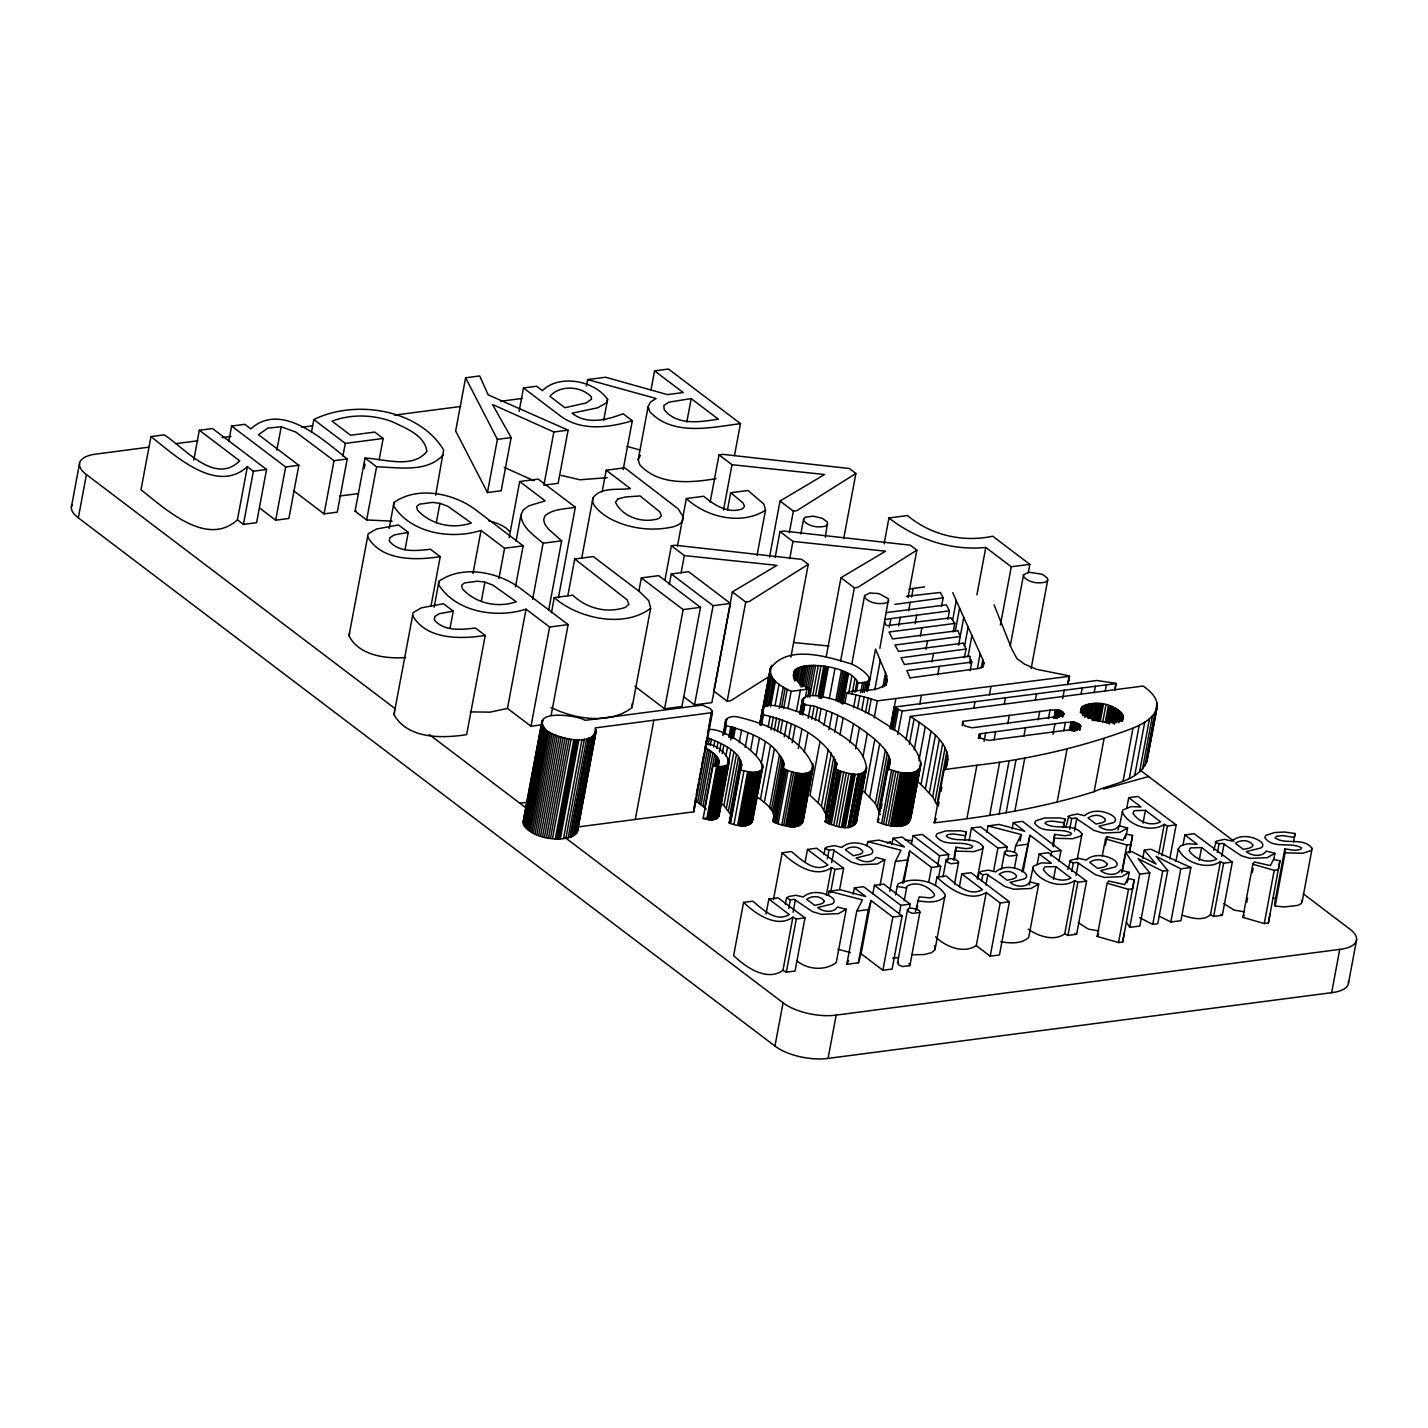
<?xml version="1.0" encoding="UTF-8"?>
<svg xmlns="http://www.w3.org/2000/svg" width="1428" height="1428" viewBox="0 0 1428 1428"><rect width="100%" height="100%" fill="white"/><g stroke="black" fill="none" stroke-linecap="round" stroke-linejoin="round"><path stroke-width="1.5" d="M551.012 707.413C574.859 719.48 610.238 724.728 632.068 707.503L632.086 703.915M632.068 707.503L650.632 608.31L648.794 600.724L639.494 591.62L593.28 556.563L574.716 558.991L567.862 595.654M836.737 764.266C825.206 736.134 791.897 721.426 763.462 714.75C759.16 708.627 766.729 703.897 772.28 705.396C788.542 707.217 803.982 713.643 818.512 720.854C835.915 732.903 864.708 744.452 866.439 768.55L856.479 821.743C850.088 832.881 833.952 825.616 825.402 822.064L834.969 768.121L836.737 764.266L835.541 770.656M739.222 769.799C796.967 784.133 732.35 727.28 709.073 729.476M886.377 684.655L886.645 675.712L875.542 649.133L867.974 689.563M910.885 817.637L920.846 764.444C917.258 740.454 891.072 727.941 872.776 715.696C855.675 706.557 837.343 699.292 818.173 695.971C812.978 695.418 805.446 694.508 802.34 699.809C800.733 707.235 813.996 704.343 817.673 707.467C840.824 714.589 862.048 727.263 879.684 743.792C885.538 749.736 894.499 760.214 887.448 768.55L877.488 821.743C887.502 826.973 913.509 831.667 910.493 812.728M724.746 734.224L726.334 725.71C722.068 717.873 732.1 715.446 737.669 716.963C766.354 723.621 802.839 737.776 813.246 767.122L803.107 821.386C798.038 830.846 784.275 825.652 776.529 823.296C775.475 822.564 773.316 822.51 772.976 820.993C777.314 809.515 762.57 801.465 755.269 795.378M759.874 723.8L770.245 668.839C786.739 644.724 824.902 655.916 848.446 663.11C857.96 664.805 884.093 684.619 857.978 682.852C849.035 659.308 757.786 658.451 809.64 688.921L808.462 695.311M757.036 555.474L765.497 510.189L763.962 504.191L748.022 490.482L730.672 492.749L727.441 510.01M760.16 723.871L760.303 722.015M770.245 668.839C769.567 680.585 782.116 686.832 791.13 691.348L809.64 688.921M577.662 830.346C571.593 847.179 516.99 837.576 524.986 818.065M712.394 712.608L595.315 727.887C596.547 748.683 556.242 738.044 546.371 730.44C527.86 708.984 577.108 714.803 585.123 720.355L702.362 705.057L710.591 708.663L712.394 712.608L693.829 811.818L576.751 827.098M910.35 716.41C926.808 727.512 957.742 746.023 944.14 769.621L934.18 822.796C988.23 816.727 1042.119 808.034 1094.134 791.683C1111.43 783.436 1137.973 781.812 1146.827 761.659L1157.18 706.949C1157.947 697.703 1149.933 690.902 1143.132 686.029L910.35 716.41L905.977 739.811M707.235 737.705C718.909 742.114 748.486 754.163 739.008 769.531M435.647 495.23L443.644 449.981C419.118 409.086 355.054 399.162 313.839 419.564L311.465 432.345M912.064 954.743L924.13 954.564L931.716 952.654L935.019 949.656L934.412 945.854M935.019 949.656L945.14 894.66C936 880.059 912.653 876.435 897.891 884.021L895.41 894.892M1123.068 717.07C1117.856 703.361 1090.849 698.221 1081.067 709.02C1083.245 717.749 1094.437 719.766 1102.023 721.586C1107.2 722.389 1112.608 722.8 1117.713 721.426C1121.533 721.301 1124.871 713.232 1122.265 721.336M707.556 743.792C726.906 747.433 740.222 772.477 713.072 765.337L703.111 818.512C708.092 820.047 720.015 821.635 718.927 813.282M726.334 725.71C748.218 731.297 782.99 743.613 783.615 768.782C791.719 772.066 808.801 778.795 813.246 767.122M523.148 545.835L475.149 509.439C453.051 493.035 417.244 485.859 394.003 502.513L393.521 505.69C410.889 533.501 451.337 539.855 481.058 530.413L504.584 548.263L523.148 545.835L515.472 586.819M568.13 624.607L520.131 588.229C498.051 571.807 462.226 564.649 438.985 581.285L438.503 584.48C455.871 612.273 496.337 618.645 526.039 609.185L549.584 627.035L568.13 624.607L551.172 715.196M606.168 470.24L630.301 488.537C618.324 490.482 601.456 486.484 593.013 497.783L592.477 501.192L594.066 505.101A68.312 27.578 10.6 0 0 609.185 518.203C628.249 528.521 651.079 531.537 672.249 527.039A37.539 15.155 10.6 0 0 682.834 520.113L683.191 516.775L678.121 508.814L624.714 467.813L606.168 470.24L602.134 491.803M856.479 821.743L856.675 818.155M803.107 821.386L803.268 818.53M1129.405 852.98L1132.565 835.434L1126.139 834.13L1122.997 840.253L1106.968 836.647L1105.504 838.879L1102.309 855.89M1107.128 883.236L1128.495 889.376L1132.618 888.841L1134.189 879.791L1127.781 878.506L1124.639 884.61L1108.592 881.005L1107.128 883.236L1097.168 936.429L1118.552 942.551L1122.676 942.016L1124.229 932.984M1252.856 864.226L1274.222 870.348L1278.346 869.813L1279.916 860.781L1273.508 859.477L1270.367 865.6L1254.32 861.976L1252.856 864.226L1242.895 917.401L1264.28 923.541L1268.403 923.006L1269.974 913.956M739.168 769.264L729.119 822.867C735.634 825.884 753.324 829.614 752.681 817.584M904.192 900.8L906.887 886.377C915.419 880.398 929.842 886.252 934.572 894.785L933.591 896.73L929.985 897.891L919.132 896.891L915.473 911.385M71.4 506.958L79.504 463.689M1348.389 980.947A37.806 15.262 10.6 0 1 1331.664 992.674L828.061 1058.398A38.056 15.351 10.6 0 1 774.958 1046.064L78.326 517.864L86.43 474.578A38.163 15.405 10.6 0 1 96.194 454.05L149.208 447.125M193.78 460.048L199.349 430.256L239.69 460.833C214.664 485.841 183.462 446.714 164.149 434.862L150.957 436.575L140.997 489.768C164.042 507.708 206.382 548.12 237.423 519.846L247.365 466.67L253.363 471.222L266.554 469.491L256.594 522.684L243.42 524.397L237.423 519.846M228.837 440.949L231.622 426.044L244.813 424.33L250.81 428.882C281.727 400.75 324.317 440.699 347.218 458.959L337.258 512.152L324.085 513.866L293.329 490.554M243.42 524.397L253.363 471.222M276.853 450.195L281.227 426.793L295.685 432.024L334.027 460.691L347.218 458.959M281.227 426.793L267.786 428.114L258.486 434.701L298.827 465.278L288.867 518.471L275.675 520.185L285.636 467.01L231.622 426.044M324.085 513.866L334.027 460.691M342.881 456.175L345.273 443.412L313.839 419.564M392.075 521.149L366.639 519.953L355.09 511.206L365.032 458.013C384.346 459.048 413.049 469.027 426.901 451.409C424.741 435.094 405.302 428.043 392.218 421.706C373.011 414.495 351.306 413.959 331.992 421.117L350.61 435.237L374.743 432.077L383.15 438.467L379.17 459.727M364.247 468.491L365.032 464.243M366.639 519.953L376.599 466.777L365.032 458.013M405.731 657.63C385.756 658.897 358.946 655.541 348.985 635.799L368.174 533.804L376.349 529.056L398.483 524.951L408.265 532.358L405.034 549.601M389.166 528.396L394.003 502.513M453.247 611.13L439.306 613.683L434.772 616.521L434.344 619.895C444.09 631.747 461.815 629.569 475.453 628.034L485.217 635.442L466.653 734.635C442.252 738.454 407.623 739.168 393.967 714.589L413.174 612.576L421.331 607.846L443.483 603.723L453.247 611.13L450.016 628.374M436.308 522.755L439.931 503.334L432.523 502.406L419.404 504.173L416.637 506.565L417.476 510.082C430.899 524.826 452.605 529.342 471.294 523.005L447.946 506.333L439.931 503.334M568.094 430.131L488.215 394.878L479.719 375.957L465.617 377.795L455.657 430.988L487.448 492.553L501.192 490.75L511.135 437.575L492.481 404.463L553.868 431.988L568.094 430.131L558.152 483.324L543.907 485.181L553.868 431.988M430.953 606.257L440.235 556.652L430.471 549.244C416.833 550.797 399.108 552.975 389.344 541.123L389.79 537.749L394.324 534.911L408.265 532.358M434.148 607.168L438.985 581.285M487.448 492.553L497.39 439.36L465.617 377.795M472.989 573.538L481.058 530.413M481.29 601.527L484.913 582.106L477.505 581.196L464.386 582.945L461.619 585.337L462.458 588.854C475.899 603.598 497.587 608.114 516.276 601.777L492.946 585.123L484.913 582.106M519.114 411.353L523.487 387.952L536.607 386.238L542.354 390.612C559.455 373.85 594.726 380.58 607.614 399.394L603.633 420.653M498.943 578.447L504.584 548.263M509.189 537.588L519.685 481.522L538.231 479.094L575.341 507.243L558.402 597.814M516.043 541.141L520.881 515.258L523.041 510.26L528.378 506.012L545.175 500.835L519.685 481.522M541.319 724.889L531.002 726.227L507.476 708.395L526.039 609.185M532.626 599.296L543.104 543.229C534.375 535.5 522.023 528.003 520.881 515.258M586.408 385.971L587.604 379.58L605.615 377.242L667.358 394.61L683.209 392.557L654.577 370.852L651.007 389.987M548.745 609.827L561.668 540.801L548.388 529.074L544.818 524.058L543.657 519.596L544.996 515.794C553.261 508.654 565.113 509.153 575.341 507.243M551.44 612.701L554.26 597.618L572.824 595.19C586.765 608.542 607.043 613.612 625.428 607.364L628.873 604.312L627.017 599.706L574.716 558.991M531.002 726.227L549.584 627.035M523.023 822.028L541.98 720.926M523.094 823.188L542.372 720.212M525.54 812.246L526.343 807.945M528.36 797.163L530.377 786.382M531.198 782.062L533.215 771.281M534.018 766.961L534.822 762.659M536.839 751.86L540.48 732.457M541.283 728.137L542.89 719.516M523.38 824.384L541.944 725.192M523.665 825.116L542.229 725.906M524.058 825.83L542.622 726.638M524.576 826.562L543.14 727.37M525.165 827.294L543.747 728.101M525.879 828.026L544.443 728.833M526.682 828.758L545.246 729.547M527.807 829.65L546.371 730.44M529.056 830.507L547.62 731.314M530.413 831.364L548.977 732.171M581.714 558.169L593.013 497.783M531.894 832.203L550.458 732.992M533.447 832.988L552.029 733.796M535.125 833.756L553.689 734.563M536.874 834.487L555.438 735.295M538.713 835.184L557.277 735.973M540.605 835.826L559.169 736.634M542.551 836.433L561.115 737.223M544.496 836.951L563.06 737.758M546.46 837.433L565.042 738.222M548.477 837.843L567.041 738.633M550.476 838.182L569.058 738.99M552.493 838.468L571.057 739.276M623.161 469.651L632.318 420.724L623.072 413.727C607.275 419.957 586.712 425.044 572.146 413.192L597.582 407.819L606.721 402.642L607.614 399.394M555.296 838.754L573.86 739.543M556.545 838.825L575.109 739.615M557.759 838.843L576.323 739.65M559.08 838.825L577.644 739.633M560.347 838.771L578.911 739.561M563.507 838.486L582.071 739.293M565.881 838.218L584.463 739.008M716.017 478.701C690.706 482.789 658.897 485.806 639.78 464.814L638.191 459.727L648.134 406.534L650.383 402.125L656.112 398.501L587.604 379.58M568.148 837.879L586.712 738.687M570.022 837.54L588.586 738.347M570.361 837.468L588.925 738.258M570.682 837.379L589.246 738.169M570.986 837.272L589.55 738.062M572.789 836.469L591.353 737.259M574.342 835.558L592.906 736.348M575.609 834.559L594.173 735.349M576.591 833.47L595.904 729.494M577.055 832.738L596.136 730.333M577.394 831.953L596.226 731.154M638.923 590.835L641.333 577.894L658.683 575.645L700.488 607.328L681.924 706.539L664.591 708.806L634.96 686.35M686.814 421.992L691.188 398.591L668.982 402.143L663.841 405.481L664.216 409.729C677.336 426.044 700.363 421.867 718.355 419.207L691.188 398.591M664.913 580.25L671.374 545.746L675.283 545.246L801.697 559.365L808.248 564.346L790.898 657.076M669.268 584.766L671.285 573.985L688.635 571.718L730.44 603.419L711.876 702.63L694.543 704.896L684.083 696.971M677.479 545.978L686.35 498.533L703.701 496.266C714.339 505.119 728.316 514.241 742.631 508.743L744.506 506.315L743.024 502.888L730.672 492.749M681.12 572.842L684.351 555.581L671.374 545.746M635.299 819.458L653.863 720.247M664.591 708.806L683.155 609.595L641.333 577.894M710.127 502.335L719.016 454.889L722.925 454.372L849.339 468.509L855.89 473.471L843.787 538.178M723.514 510.01L731.993 464.725L719.016 454.889M734.492 455.532L740.472 423.616L668.465 369.031L654.577 370.852M694.543 704.896L713.107 605.686L671.285 573.985M684.351 555.581L776.939 565.363L732.385 591.888L713.821 691.098L727.155 701.219L730.601 700.755L771.227 675.176M693.829 811.818L695.507 798.787M696.311 794.486L698.328 783.704M699.131 779.385L701.148 768.603M701.951 764.283L703.968 753.502M704.789 749.2L706.806 738.401M707.61 734.099L711.055 714.357M693.669 810.229L712.161 710.716M708.199 744.809L709.395 738.419M706.307 809.069L697.614 802.357L707.574 749.164L705.664 748.147M699.399 803.411L709.341 750.236L707.574 749.164M710.287 745.577L711.483 739.204M701.023 804.517L710.983 751.324L709.341 750.236M713.643 746.951L714.839 740.579M703.004 805.999L712.965 752.824L710.983 751.324M704.772 807.534L714.714 754.341L712.965 752.824M716.82 748.397L718.016 742.024M714.268 766.515L716.249 755.876L714.714 754.341M727.155 701.219L745.719 602.009L732.385 591.888M715.963 765.926L717.552 757.429L716.249 755.876M706.735 819.261L716.695 766.068M716.678 766.979L717.552 757.429M719.409 752.038L720.997 743.542M707.36 819.369L717.302 766.193M722.818 735.509L725.906 719.801M718.034 763.784L718.266 758.482M723.585 733.903L726.37 719.016M707.985 819.476L717.927 766.3M723.835 733.599L724.621 729.351M725.424 725.103L726.62 718.712M718.427 764.819L718.837 759.517M725.335 726.941L726.923 718.427M708.591 819.565L718.552 766.372M709.216 819.636L719.176 766.443M709.823 819.672L719.783 766.497M722.211 753.627L723.8 745.113M710.43 819.708L720.39 766.533M711.019 819.726L720.979 766.533M711.608 819.726L721.551 766.533M712.161 819.69L722.122 766.515M712.697 819.654L722.657 766.479M713.232 819.601L723.175 766.408M728.816 737.259L730.815 726.62M713.875 819.494L723.835 766.318M725.906 755.965L727.495 747.451M714.5 819.369L724.46 766.193M729.994 737.508L731.993 726.87M715.089 819.226L725.031 766.051M715.624 819.065L725.585 765.872M716.124 818.869L726.084 765.694M730.761 739.936L733.135 727.173M716.588 818.672L726.549 765.479M717.017 818.44L726.959 765.265M732.296 738.115L734.278 727.495M717.374 818.19L727.334 765.015M727.673 763.195L728.476 758.946M717.695 817.941L727.655 764.748M718.213 817.423L730.85 749.861M718.605 816.87L729.101 761.249M733.403 738.472L735.402 727.834M718.909 816.28L729.137 761.892M769.531 557.099L780.027 501.032L824.581 474.507L731.993 464.725M731.457 815.495L723.871 805.499L733.831 752.324M726.406 807.945L736.366 754.769M739.204 742.792L741.596 730.029M775.136 557.456L779.974 531.573L783.901 531.055L910.296 545.193L916.865 550.155L907.976 597.6M728.53 810.408L738.49 757.233M730.244 812.871L740.186 759.696M729.494 823.117L740.9 760.999M729.619 823.188L739.722 768.835M729.886 823.313L739.704 770.067M730.172 823.42L741.4 762.302M730.493 823.528L740.436 770.335M740.507 769.978L741.703 763.587M741.025 769.103L741.81 764.855M745.184 747.504L747.986 732.618M733.938 824.438L743.881 771.263M789.327 532.715L793.361 511.153L780.027 501.032M750.592 750.057L753.377 735.17M737.633 825.259L747.576 772.084M738.562 825.438L748.522 772.262M739.508 825.58L749.45 772.405M789.72 558.669L792.951 541.408L779.974 531.573M740.436 825.687L750.396 772.512M759.678 724.246L762.463 709.359M741.239 825.759L751.199 772.584M759.982 724.496L770.745 667.054M760.196 725.21L766.015 695.133M766.818 690.866L767.621 686.618M769.603 675.979L771.602 665.341M762.784 713.036L770.352 672.624M742.024 825.812L751.985 772.637M742.81 825.83L752.752 772.655M761.463 725.388L763.462 714.75M764.962 706.503L770.924 674.605M756.162 755.501L759.357 738.49M743.56 825.83L753.52 772.637M766.283 706.396L771.852 676.604M744.291 825.795L754.252 772.619M745.005 825.741L754.948 772.566M745.684 825.67L755.626 772.477M767.943 706.289L773.119 678.639M746.326 825.562L756.287 772.387M800.822 533.965L803.643 518.882L805.267 517.222L813.246 516.151L822.403 518.328L827.544 522.202L825.348 537.16M746.933 825.438L756.894 772.245M769.353 705.432L774.137 679.906M747.504 825.277L757.465 772.102M748.04 825.116L757.982 771.923M770.62 706.699L775.386 681.174M748.915 824.759L758.875 771.566M749.718 824.367L759.66 771.174M761.249 763.462L765.229 742.185M768.157 726.941L770.156 716.303M750.414 823.938L760.374 770.745M751.039 823.474L760.981 770.281M751.556 822.974L762.641 764.391M751.967 822.457L762.82 765.515M752.663 820.868L762.802 766.622M775.065 705.503L779.045 684.226M771.013 729.886L773.405 717.124M760.464 799.073L770.424 745.898M774.208 730.779L776.582 718.016M779.26 708.466L783.24 687.189M766.051 913.974L768.853 899.069L789.291 914.58C775.797 922.791 762.409 909.065 752.824 901.175L743.577 902.371L733.635 955.564C745.291 966.863 766.782 982.036 782.955 970.344L792.897 917.151L796.288 919.007L804.999 917.865L795.039 971.058L786.328 972.182L782.955 970.344M781.544 707.485L785.132 688.332M777.296 731.779L779.688 719.016M764.355 802.375L774.315 749.182M783.633 708.574L787.221 689.421M780.277 732.867L782.669 720.105M793.308 675.551L794.093 671.285M793.433 676.872L794.628 670.482M787.935 708.359L791.13 691.348M793.736 678.229L795.325 669.732M769.621 807.82L779.581 754.644M794.182 679.657L796.181 669.018M784.293 736.777L787.078 721.89M794.789 681.12L797.181 668.358M771.37 810.015L781.33 756.84M796.217 680.388L798.609 667.626M772.762 812.211L782.705 759.036M797.431 681.87L800.216 666.983M773.583 814.085L783.544 760.892M772.994 821.189L783.972 762.713M773.208 821.6L784.026 763.837M788.524 738.669L791.308 723.764M798.841 683.441L802.018 666.43M773.458 821.814L783.24 768.478M773.655 821.957L783.508 768.71M774.083 822.207L784.043 769.032M799.876 685.208L803.464 666.073M774.547 822.439L784.507 769.264M775.047 822.671L784.989 769.496M796.413 711.412L800.394 690.135M801.001 687.046L804.981 665.769M776.529 823.296L786.489 770.103M792.129 742.756L795.307 725.727M802.607 686.814L806.588 665.537M778.099 823.867L788.042 770.674M804.303 686.618L808.284 665.359M799.966 712.768L802.34 699.809M799.787 714.161L802.911 698.738M800.34 713.447L802.233 702.683M800.59 713.661L802.447 702.915M802.572 702.505L803.357 698.238M800.929 713.911L803.946 697.756M805.66 688.635L810.051 665.234M801.144 714.018L803.125 703.379M801.358 714.143L803.339 703.504M801.59 714.25L803.571 703.611M802.09 714.464L803.821 703.718M802.357 714.553L804.339 703.915M805.338 697.792L806.945 689.278M781.812 825.009L791.755 771.816M802.625 714.643L804.607 704.004M807.498 688.564L811.872 665.162M802.911 714.714L804.892 704.093M783.686 825.491L793.647 772.316M798.27 748.468L801.858 729.315M807.784 697.06L813.746 665.162M785.596 825.937L795.557 772.762M809.712 697.114L815.674 665.216M786.703 826.169L796.663 772.994M773.458 899.551L782.205 852.748L791.451 851.552C801.037 859.442 814.406 873.168 827.919 864.957L807.463 849.464L805.089 862.226M787.81 826.366L797.77 773.191M808.194 718.302L810.586 705.539M812.782 695.15L818.351 665.377M788.934 826.526L798.877 773.351M789.773 826.634L799.716 773.44M804.25 752.181L807.82 733.046M790.612 826.705L800.555 773.512M815.513 695.418L821.082 665.626M791.433 826.758L801.376 773.565M811.782 719.23L814.174 706.467M792.237 826.776L802.179 773.583M793.022 826.776L802.982 773.583M793.789 826.741L803.732 773.548M818.262 695.775L823.831 666.001M826.062 657.505L840.985 577.715L885.556 551.19L792.951 541.408M794.521 826.687L804.482 773.494M819.012 698.096L824.991 666.18M795.396 826.58L805.356 773.405M815.281 720.23L817.673 707.467M796.235 826.455L806.177 773.262M820.172 698.31L826.152 666.412M797.02 826.294L806.963 773.101M821.314 698.56L827.294 666.662M797.752 826.098L807.712 772.923M798.43 825.884L808.391 772.691M822.849 696.721L828.418 666.947M799.073 825.634L809.016 772.459M818.708 721.336L821.1 708.574M799.841 825.259L809.801 772.084M785.346 904.263L786.542 897.873L788.952 896.463L795.896 895.285L803.25 897.016C810.586 890.269 823.26 891.822 831.15 896.98A14.94 6.033 10.6 0 1 831.971 903.995L817.601 907.565C822.921 911.885 833.256 913.438 837.54 907.03L846.233 909.279L836.272 962.472C825.509 971.094 807.32 969.79 796.895 960.794M800.537 824.849L810.497 771.673M801.144 824.402L811.104 771.227M801.661 823.938L811.622 770.763M811.711 769.924L812.907 763.534M802.09 823.438L812.05 770.263M802.697 822.439L813.228 765.354M788.756 908.386L790.362 899.89L794.111 899.301L812.55 911.653L821.368 914.331L838.539 913.617L846.233 909.279M819.94 741.917L809.979 795.093L821.403 806.16L826.634 815.656M823.938 725.495L826.741 710.591M829.347 698.595L834.916 668.804M793.058 912.296L795.45 899.533M840.61 661.164L854.337 587.836L840.985 577.715M828.972 729.779L832.149 712.768M835.773 700.72L841.342 670.946M786.328 972.182L796.288 919.007M818.28 802.643L828.24 749.45M837.343 701.309L842.913 671.535M838.861 701.933L844.43 672.16M774.958 1046.064L783.062 1002.795L565.077 837.522M834.595 732.261L837.79 715.249M840.307 702.594L845.894 672.802M821.403 806.16L831.364 752.984M841.021 702.951L846.59 673.159M841.681 703.308L847.268 673.534M842.324 703.683L847.893 673.909M842.895 704.075L848.464 674.284M823.956 809.676L833.898 756.501M851.695 664.573L864.618 595.565L869.813 592.959L878.988 593.602L888.519 598.885L879.862 648.348M844.841 703.397L846.84 692.759C858.299 687.332 881.022 695.097 887.181 680.388M839.95 734.867L843.145 717.856M825.58 812.693L835.541 759.517M848.553 693.74L851.748 676.729M825.241 821.921L835.041 767.925M825.598 822.189L836.576 762.481M825.705 822.26L836.737 763.391M828.204 809.801L829.008 805.553M831.15 794.057L831.953 789.809M832.595 786.4L833.381 782.151M827.383 823.117L837.326 769.942L835.041 768.532M852.052 694.258L854.836 679.371M828.276 823.528L838.236 770.335L837.326 769.942M829.222 823.902L839.182 770.727L838.236 770.335M823.974 854.64L825.17 848.25L827.58 846.84L834.523 845.662L841.86 847.411C849.214 840.664 861.887 842.199 869.777 847.357A14.94 6.033 10.6 0 1 870.598 854.372L856.211 857.942C861.548 862.262 871.865 863.815 876.167 857.407L884.86 859.674L880.076 885.199M830.203 824.277L840.164 771.084L839.182 770.727M854.997 692.277L856.979 681.638M831.221 824.599L841.163 771.423L840.164 771.084M853.569 707.645L855.961 694.883L846.84 692.759M856.389 691.366L857.978 682.852M884.111 543.854L888.948 517.971L907.512 515.544C931.056 535.286 962.811 542.622 992.71 536.214L1029.82 564.346L1028.214 572.985M827.383 858.781L828.972 850.267L832.738 849.678L851.177 862.03L859.995 864.725L877.167 863.994L884.86 859.674M833.756 825.366L843.716 772.173L841.163 771.423M849.892 742.739L853.462 723.585M857.514 708.591L859.888 695.829L855.961 694.883M860.673 692.848L862.673 682.209M836.362 826.044L846.304 772.851L843.716 772.173M862.548 692.562L864.547 681.924M831.685 862.673L834.077 849.91M838.914 826.616L848.875 773.44L846.304 772.851M826.348 895.195L831.524 867.546L834.916 869.384L843.609 868.242L839.628 889.519M864.333 692.241L866.314 681.602M861.816 709.716L864.208 696.953L859.888 695.829M866.189 689.778L867.796 681.263M855.497 748.825L859.477 727.566M866.475 689.706L868.063 681.192M828.365 895.463L829.168 891.197L840.253 889.751L865.832 896.588L854.39 887.913L853.194 894.285M866.725 689.617L868.545 681.013M841.503 827.133L851.445 773.94C856.782 775.154 864.226 774.476 866.439 768.55M867.189 689.385L868.777 680.888M867.01 691.384L869.545 678.746M867.331 691.081L869.652 679.567M842.27 827.258L852.213 774.065M830.543 892.786L834.916 869.384M843.02 827.347L852.98 774.172M843.787 827.419L853.73 774.244M865.439 712.929L868.224 698.042L864.208 696.953M844.519 827.472L854.479 774.279M845.251 827.49L855.211 774.315M868.438 713.821L871.223 698.935L868.224 698.042M848.018 827.508L857.96 774.333M848.286 827.508L858.246 774.315M848.571 827.49L858.514 774.297M848.821 827.472L858.781 774.279M874.793 689.778L880.362 659.986M849.071 827.437L859.263 774.208M849.535 827.33L859.495 774.154M849.749 827.276L859.888 774.03M862.958 756.822L867.349 733.421M851.748 826.473L861.691 773.298M889.305 627.124L890.894 618.61L949.441 610.845L947.853 619.359M852.677 826.044L862.637 772.851M853.516 825.562L863.458 772.369M854.23 825.045L864.19 771.852M874.186 717.891L877.363 700.862L1069.411 676.319M854.836 824.474L864.797 771.298M855.568 823.617L865.511 770.424M856.104 822.689L866.725 766.8M882.807 687.314L885.592 672.427M880.201 814.674L875.382 803.464L864.868 792.576L874.828 739.383M884.646 686.35L886.645 675.712M885.985 685.333L887.181 678.96M898.694 625.803L900.283 617.289M869.741 796.985L879.684 743.792M908.619 610.809L910.207 602.295M911.599 596.975L913.206 588.461L924.576 586.89M866.992 845.84L867.796 841.592L878.88 840.128L904.459 846.965L893.018 838.29L891.822 844.68M875.382 803.464L885.342 750.289M828.061 1058.398L836.165 1015.112L1339.75 949.388A37.806 15.262 10.6 0 0 1349.514 928.86L1303.3 893.803M890.233 728.601L895.802 698.81M890.394 728.673L894.124 707.235M861.12 953.743L882.897 970.255L892.125 969.041L902.085 915.866L892.839 917.062L871.08 900.55L861.12 953.743L858.353 962.793L846.804 964.293L856.764 911.118L862.387 899.89L829.168 891.197M891.5 729.208L895.481 707.931L894.231 707.324M877.399 806.463L887.341 753.288M892.821 729.833L896.802 708.574L895.481 707.931M878.916 809.444L888.859 756.251M894.321 730.547L898.301 709.27L896.802 708.574M879.809 812.086L889.751 758.893M915.134 623.625L916.722 615.111M881.147 808.266L881.951 804.018M888.305 769.978L889.109 765.729M888.555 769.995L890.162 761.481M897.801 734.474L902.175 711.073L1116.196 683.601M881.665 823.296L891.607 770.103L887.448 768.55M883.593 823.956L893.553 770.763L891.607 770.103M858.353 962.793L868.295 909.6L871.08 900.55M920.31 636.245L921.899 627.731M872.829 893.803L874.436 885.289L883.664 884.093L910.118 904.138L909.315 908.404M885.967 824.652L895.927 771.459L893.553 770.763M888.394 825.277L898.337 772.084L895.927 771.459M890.465 825.723L900.425 772.53L898.337 772.084M891.59 825.902L901.55 772.726C908.583 773.833 919.614 773.548 920.846 764.444M892.732 826.062L902.692 772.887M925.969 649.294L927.557 640.779M893.857 826.187L903.817 773.012M909.333 744.274L914.116 718.748M894.963 826.276L904.924 773.083M896.106 826.312L906.066 773.137M919.739 704.254L921.328 695.739M897.23 826.33L907.191 773.137M898.319 826.294L908.279 773.119M899.372 826.241L909.333 773.066M914.188 749.896L919.346 722.247M900.425 826.152L910.368 772.959M941.534 606.382L943.123 597.868L940.57 592.656M931.913 661.932L933.501 653.417M901.425 826.009L911.367 772.834M889.805 891.268L895.374 861.495L901.014 850.267L867.796 841.592M902.371 825.848L912.313 772.655M903.264 825.652L913.224 772.459M904.102 825.42L914.063 772.227M904.888 825.152L914.83 771.959M905.602 824.849L915.544 771.673M906.244 824.527L916.205 771.352M918.918 760.731L925.29 726.691M907.28 823.885L917.222 770.709M908.154 823.206L918.115 770.013M908.886 822.457L918.847 769.281M909.457 821.671L920.881 762.034M910.404 819.708L920.364 766.515M937.732 674.837L939.321 666.341M882.897 970.255L892.839 917.062M902.55 883.379L909.69 850.945L931.467 867.439L940.713 866.243L938.714 876.881M946.853 751.521L936.893 804.696L932.662 796.878L921.006 784.49L930.967 731.314M952.69 619.734L956.26 600.599L952.744 592.656M903.728 882.843L909.69 850.945M911.457 844.18L913.045 835.683L922.292 834.47L948.745 854.533L947.549 860.905M899.283 913.866L900.872 905.352L874.436 885.289M953.172 631.961L954.779 623.447L950.959 617.842L887.02 625.607M925.451 788.559L935.411 735.366M955.207 631.497L959.58 608.096L956.26 600.599M897.569 962.775L907.53 909.6A6.105 2.463 10.6 0 1 912.421 908.279L917.115 909.404A6.158 2.481 10.6 0 1 919.846 912.456L909.886 965.631L902.532 966.542L898.658 964.846L897.569 962.775A6.105 2.463 10.6 0 1 898.39 961.972M929.378 792.718L939.321 739.525M958.599 645.135L963.775 617.467L959.58 608.096M932.662 796.878L942.623 743.702M935.144 800.805L945.104 747.629M964.543 646.259L968.113 627.106L963.775 617.467M916.74 909.654L917.544 905.406M964.418 657.558L966.006 649.044L963.347 643.278M976.913 594.887L985.784 547.442C951.173 550.94 916.187 539.266 888.948 517.971M938.267 806.249L939.053 802M941.052 791.362L941.837 787.114M945.425 767.961L947.817 755.198M945.443 769.781L946.246 765.515M946.728 766.479L948.049 758.786M967.952 656.755L971.933 635.478L968.113 627.106M928.682 882.343L931.467 867.439M970.13 663.627L969.969 656.309M970.165 670.607L971.754 662.092L970.933 659.379M962.204 725.602L963.007 721.354L1050.008 710.127L1058.344 709.912L1064.413 713.946L1062.95 715.464L1055.685 716.785L972.236 727.78C969.433 726.941 960.741 726.352 963.007 721.354M937.518 866.368L939.499 855.729L913.045 835.683M935.322 885.646L936.929 877.131L946.157 875.935C955.743 884.039 968.862 897.319 982.518 889.608L961.794 873.9L959.402 886.663M977.377 668.465L980.161 653.578L971.933 635.478M973.86 707.949L975.056 701.576M981.197 668.161L982.785 659.665L980.161 653.578M942.962 877.006L946.139 859.977A6.105 2.463 10.6 0 1 951.048 858.656L955.743 859.781A6.158 2.481 10.6 0 1 958.474 862.833L954.493 884.111M983.089 667.144L983.892 662.895L982.785 659.665M953.547 860.013L955.939 847.25L965.899 848.66L971.593 847.893L972.754 846.304C961.99 839.628 944.265 848.018 935.893 835.969L937 833.738L945.586 830.918L960.741 830.81L966.203 831.864L964.614 840.378M954.6 859.692L955.939 847.25M978.341 738.562L979.322 734.188L980.608 733.724L1065.395 722.407L1074.552 722.3L1080.925 726.477L1078.176 728.691L988.872 740.382C986.391 739.758 976.645 738.49 979.322 734.188M978.751 738.33L979.537 734.081M978.983 738.222L980.036 733.885M1000.385 625L1011.274 566.773L985.784 547.442M979.519 738.044L980.304 733.796M979.822 737.973L980.608 733.724M989.372 695.133L990.961 686.636M966.935 818.44L976.895 765.247C1030.123 759.071 1082.817 747.022 1132.993 728.155C1142.864 723.907 1154.252 718.23 1157.18 706.949M984.053 741.328L985.659 732.814M969.076 840.824L971.468 828.061L980.697 826.848L1007.151 846.911L1006.347 851.159M1010.239 645.991L1023.555 574.824L1028.749 572.217L1042.315 574.27L1047.456 578.144L1047.688 580.161L1031.141 668.59M994.066 739.9L995.655 731.386M1004.295 704.004L1005.473 697.632M977.252 878.738L983.232 846.822C974.717 834.916 956.599 843.769 946.175 836.201L947.853 834.577L953.297 833.934L965.346 835.701L966.203 831.864M977.805 879.148L978.983 872.758L981.393 871.348L988.337 870.152L995.691 871.901C1003.027 865.154 1015.719 866.707 1023.608 871.848A14.94 6.033 10.6 0 1 1024.411 878.88L1010.042 882.433C1015.362 886.77 1025.697 888.323 1029.981 881.897L1038.674 884.164L1028.731 937.357C1021.538 944.336 1009.882 943.194 1000.742 941.784M989.675 815.388L999.636 762.213M986.855 832.274L988.051 825.884L999.136 824.438L1024.715 831.274L1013.273 822.599L1012.077 828.972M1007.757 723.817L1009.364 715.303M981.607 881.147L982.803 874.757L986.57 874.168L1005.009 886.538L1013.809 889.216L1030.98 888.502L1038.674 884.164M985.909 885.057L987.908 874.418M999.118 814.049L1009.078 760.874M976.288 945.604L986.23 892.429L1000.171 902.996L1009.4 901.782L999.457 954.975L990.211 956.171L976.288 945.604C963.543 954.065 945.532 946.746 935.608 936.875M993.531 871.508L997.904 848.107L971.468 828.061M1006.062 812.907L1016.022 759.714M1023.93 735.991L1025.518 727.477M1001.367 869.366L1004.562 852.355A6.105 2.463 10.6 0 1 1009.453 851.034L1014.148 852.159A6.158 2.481 10.6 0 1 1016.879 855.211L1014.487 867.974M1035.407 700.006L1036.603 693.633M1014.826 811.265L1024.768 758.072M990.211 956.171L1000.171 902.996M1038.156 719.873L1039.745 711.358M1014.451 852.177L1015.629 845.787L1021.27 834.559L988.051 825.884M1020.074 840.949L1021.27 834.559M1048.42 718.641L1050.008 710.127M1022.002 871.937L1029.945 835.237L1051.722 851.748L1060.968 850.553L1058.969 861.173M1023.18 871.401L1029.945 835.237M1054.007 718.141L1055.595 709.645M1054.239 718.141L1055.827 709.627M1054.471 718.141L1056.309 709.627M1054.971 718.141L1056.559 709.645M1055.221 718.177L1056.809 709.662M1055.47 718.195L1057.059 709.68M1055.72 718.23L1057.327 709.716M1052.971 734.295L1054.971 723.657M1055.988 718.266L1057.577 709.752M1056.488 718.373L1057.827 709.805M1056.738 718.427L1058.344 709.912M1057.166 718.552L1058.773 710.037M1057.987 716.553L1059.183 710.162M1058.398 716.678L1059.594 710.305M1058.791 716.82L1059.987 710.448M1059.165 716.981L1060.361 710.609M1062.664 698.631L1064.271 690.117M1059.522 717.142L1060.718 710.769M1060.504 715.321L1061.29 711.073M1029.409 884.896L1033.283 866.225L1041.565 862.869L1051.454 863.262L1039.156 853.926L1037.174 864.565M1061.04 715.624L1061.843 711.376M1061.54 715.946L1062.343 711.697M1067.716 684.387L1069.251 675.855L1036.657 669.321L1024.59 664.181L1016.915 658.611L1011.702 648.847L994.031 604.776M1062.004 716.267L1062.789 712.019M1069.322 675.872L1067.823 684.833L1069.608 676.015M1062.414 716.606L1063.2 712.34M1062.771 716.945L1063.574 712.679M1063.806 730.904L1065.395 722.407M1069.554 730.386L1071.143 721.89M1069.804 730.386L1071.393 721.872M1070.072 730.368L1071.66 721.872M1057.148 801.983L1067.091 748.79M1070.34 730.386L1071.928 721.872M1070.607 730.386L1072.482 721.908M1071.178 730.44L1072.767 721.925M1071.464 730.476L1073.053 721.979M1071.75 730.529L1073.338 722.015M1072.035 730.583L1073.624 722.068M1072.321 730.636L1073.91 722.14M1072.964 730.797L1074.552 722.3M1073.606 730.975L1075.195 722.479M1052.704 845.001L1054.703 834.363L1064.663 835.755L1070.357 834.987L1071.518 833.416C1060.754 826.741 1043.029 835.13 1034.657 823.081L1035.764 820.85L1044.35 818.012L1059.505 817.923L1064.985 818.976L1063.378 827.49M1050.937 855.997L1051.722 851.748M1074.231 731.19L1075.82 722.675M1081.032 694.276L1082.228 687.885M1074.838 731.404L1076.426 722.889M1053.364 846.804L1054.703 834.363M1075.802 729.494L1076.998 723.121M1076.355 729.744L1077.551 723.353M1076.801 729.958L1077.997 723.568M1077.23 730.172L1078.426 723.8M1080.353 712.715L1081.335 707.931M1080.817 711.679L1081.621 707.431M1078.015 728.28L1078.8 724.032M1081.192 711.198L1081.996 706.949M1078.372 728.512L1079.175 724.264M1081.282 712.875L1082.46 706.503M1078.711 728.762L1079.497 724.496M1079.015 729.012L1079.8 724.746M1081.835 712.465L1083.031 706.075M1079.282 729.244L1080.068 724.996M1079.514 729.494L1080.3 725.245M1082.263 714.089L1083.87 705.575M1079.711 729.744L1080.496 725.495M1079.871 729.994L1080.657 725.745M1082.817 715.767L1084.798 705.146M1083.87 715.374L1085.851 704.736M1053.471 879.362L1055.863 866.6L1044.725 866.921L1043.386 869.581C1048.92 878.202 1061.54 883.093 1071 878.077L1055.863 866.6M1063.324 827.062L1064.985 818.976M1084.62 717.159L1086.994 704.397M1085.851 716.874L1088.243 704.093M1065.895 827.223L1068.947 815.834L1077.23 813.978L1084.584 815.727C1091.92 808.98 1104.612 810.515 1112.501 815.674A14.94 6.033 10.6 0 1 1113.304 822.689L1098.935 826.259C1104.255 830.578 1114.59 832.149 1118.892 825.723L1127.567 827.99L1126.371 834.363M1087.172 716.624L1089.564 703.861M1088.172 718.57L1090.956 703.683M1094.169 692.651L1095.365 686.261M1089.635 718.445L1092.42 703.558M1069.697 829.222L1071.696 818.583L1075.462 817.994L1093.902 830.364L1102.702 833.042L1119.873 832.328L1127.567 827.99M1091.17 718.391L1093.955 703.486M1092.349 720.497L1095.544 703.486M1093.437 720.533L1096.633 703.522M1094.562 720.604L1097.739 703.576M1074.409 830.989L1076.801 818.226M1095.687 720.694L1098.864 703.683M1067.912 869.456L1070.572 860.191L1078.872 858.335L1086.208 860.084C1093.562 853.337 1106.236 854.89 1114.126 860.031A14.94 6.033 10.6 0 1 1114.947 867.064L1100.56 870.616C1105.897 874.953 1116.214 876.506 1120.516 870.08L1129.191 872.347L1127.602 880.862M1096.811 720.819L1100.006 703.808M1097.954 720.979L1101.149 703.968M1099.096 721.176L1102.291 704.165M1071.732 871.455L1073.32 862.94L1077.087 862.351L1095.526 874.721L1104.344 877.399L1121.515 876.685L1129.191 872.347M1105.183 691.259L1106.361 684.869M1100.238 721.408L1103.416 704.379M1102.737 721.961L1105.915 704.95M1077.212 859.46L1081.996 833.934C1073.481 822.01 1055.363 830.882 1044.939 823.313L1046.617 821.689L1052.061 821.046L1064.128 822.814M1064.753 933.751L1074.713 880.576L1077.872 882.254L1086.583 881.112L1076.623 934.305L1067.93 935.429L1064.753 933.751C1054.292 941.784 1038.049 936.143 1028.249 929.182M1076.034 875.364L1078.426 862.601M1105.183 722.622L1108.36 705.593M1106.629 723.05L1109.824 706.039M1094.134 791.683L1104.094 738.508M1067.93 935.429L1077.872 882.254M1108.039 723.532L1111.234 706.503M1114.822 689.778L1115.982 683.387L1096.847 680.496L894.178 707.11M1115 689.992L1116.036 683.405M1109.413 724.032L1112.59 707.021M1111.073 722.443L1113.858 707.538M1112.269 722.996L1115.054 708.092M1113.394 723.568L1116.178 708.681M1114.483 724.192L1117.267 709.288M1115.893 722.693L1118.285 709.93M1117.214 721.229L1119.195 710.591M1118.124 721.961L1120.123 711.322M1118.927 722.693L1120.926 712.054M1120.016 721.318L1121.623 712.804M1120.998 719.926L1122.194 713.554M1121.426 720.658L1122.622 714.268M1121.748 721.372L1122.944 715M1122.354 720.658L1123.104 715.714M1105.361 845.144L1106.968 836.647M1123.051 781.348L1132.993 728.155M1118.088 829.971L1118.892 825.723M1119.373 826.509L1122.854 809.944L1131.137 806.606L1141.026 806.981L1128.727 797.663L1126.728 808.302M1129.262 778.528L1139.205 725.353M1134.76 775.422L1144.72 722.247M1125.353 838.397L1126.139 834.13M1139.526 772.048L1149.486 718.855M1121.694 872.669L1126.87 845.019L1130.994 844.466M1122.301 871.615L1125.889 852.48L1131.958 851.677L1156.002 864.047L1144.328 850.071L1150.754 849.232L1190.881 867.492L1180.938 920.685L1170.835 922.006L1159.429 916.24M1142.489 769.139L1152.432 715.963M1145.042 765.444L1155.002 712.269M1147.541 754.305L1149.522 743.667M1150.325 739.418L1153.913 720.265M1155.895 709.627L1157.091 703.254M1129.37 852.445L1132.565 835.434M1157.305 705.343L1146.827 761.659M1126.978 882.754L1127.781 878.506M1118.552 942.551L1128.495 889.376M1143.043 823.099L1145.435 810.336L1134.296 810.658L1132.957 813.317C1138.491 821.939 1151.111 826.83 1160.571 821.814L1145.435 810.336M1122.676 942.016L1134.189 879.791M1139.508 917.633L1152.753 924.362L1157.769 923.702L1167.729 870.527L1162.713 871.169L1138.098 858.692L1149.79 872.865L1139.83 926.04L1129.744 927.361L1139.687 874.186L1125.889 852.48M1142.739 858.585L1144.328 850.071M1158.697 854.087L1164.284 824.313L1167.444 825.973L1176.154 824.849L1169.782 858.888M1161.874 855.765L1167.444 825.973M1152.753 924.362L1162.713 871.169M1175.94 861.619L1178.314 848.857L1180.688 845.751L1187.311 843.841L1197.182 844.234L1184.883 834.916L1182.902 845.554M1170.835 922.006L1180.795 868.813L1190.881 867.492M1199.199 860.334L1201.591 847.572L1190.47 847.911L1189.113 850.553C1194.665 859.192 1207.267 864.083 1216.727 859.049L1201.591 847.572M1213.657 850.428L1216.299 841.181L1224.599 839.325L1231.936 841.074C1239.29 834.327 1251.963 835.862 1259.853 841.021A14.94 6.033 10.6 0 1 1260.674 848.036L1246.287 851.606C1251.624 855.925 1261.941 857.478 1266.243 851.07L1274.936 853.337L1273.74 859.71M1217.459 852.445L1219.048 843.93L1222.814 843.341L1241.253 855.711L1250.071 858.389L1267.243 857.675L1274.936 853.337M1210.48 914.741L1220.44 861.548L1223.6 863.226L1232.31 862.084L1222.35 915.277L1213.657 916.419L1210.48 914.741C1203.304 921.292 1191.434 918.222 1183.098 915.419M1221.761 856.336L1224.153 843.573M1213.657 916.419L1223.6 863.226M1246.751 902.407L1247.554 898.141M1252.338 872.615L1253.124 868.367M1264.28 923.541L1274.222 870.348M1268.403 923.006L1279.916 860.781M1284.825 848.91L1274.883 902.085L1275.15 906.012L1284.111 906.958L1297.766 905.406L1301.086 903.763L1302.175 901.657L1312.118 848.482C1303.621 836.558 1285.503 845.412 1275.079 837.861L1276.739 836.237L1282.201 835.576L1294.25 837.361L1295.107 833.524L1284.486 832.006L1274.472 832.56L1265.904 835.38L1264.797 837.629C1273.169 849.66 1290.894 841.288 1301.64 847.946L1300.497 849.535L1294.803 850.303L1284.825 848.91L1285.093 852.837L1275.15 906.012M1293.518 842.038L1295.107 833.524M1331.664 992.674L1339.75 949.388M1348.496 983.053L1356.6 939.785M348.985 635.799L349.61 632.997M393.967 714.589L394.592 711.787M729.065 822.724L730.493 821.618M760.785 720.23L761.642 718.534M846.804 964.293L848.678 960.544M638.191 459.727L640.422 455.318M934.18 822.796L936.286 818.708M983.232 846.822L982.143 848.946L973.878 851.606L956.189 851.177M1081.996 833.934L1080.907 836.04L1072.642 838.718L1054.953 838.29M1312.118 848.482L1311.047 850.588L1302.782 853.266L1285.093 852.837M877.488 821.743L879.148 818.904M826.294 819.136L825.027 821.493M1097.168 936.429L1098.632 934.18M1242.895 917.401L1244.359 915.17M650.632 608.31C624.214 628.445 578.465 618.859 554.26 597.618M944.979 896.481C938.321 903.656 926.308 902.068 917.472 900.747M443.198 454.818C427.222 472.954 398.358 467.402 376.599 466.777M1074.713 880.576C1061.914 889.501 1038.459 881.879 1032.587 867.885M1164.284 824.313C1151.486 833.22 1128.031 825.616 1122.158 811.622M1220.44 861.548C1207.66 870.473 1184.187 862.851 1178.314 848.857M765.497 510.189C741.435 525.593 706.717 517.507 686.35 498.533M831.524 867.546C815.37 879.237 793.861 864.065 782.205 852.748M792.897 917.151C776.743 928.86 755.234 913.67 743.577 902.371M827.776 524.219L826.223 525.879C818.762 528.128 809.194 526.789 803.785 520.863L803.643 518.882M888.751 600.902L887.199 602.562C879.737 604.829 870.152 603.491 864.743 597.564L864.618 595.565M1047.688 580.161L1046.135 581.821C1038.674 584.088 1029.088 582.731 1023.697 576.805L1023.555 574.824M986.23 892.429C969.523 903.121 948.799 888.519 936.929 877.131M247.365 466.67C216.342 494.945 173.984 454.532 150.957 436.575M958.474 862.833L951.102 863.744L947.228 862.03L946.139 859.977M919.846 912.456L912.492 913.367L908.619 911.653L907.53 909.6M1016.879 855.211L1009.507 856.122L1005.633 854.408L1004.562 852.355M855.89 473.471L796.806 510.689L793.361 511.153M808.248 564.346L749.164 601.563L745.719 602.009M916.865 550.155L857.782 587.39L854.337 587.836M632.318 420.724C609.221 427.74 581.053 431.47 560.436 415.959L523.487 387.952M1103.558 789.059L1148.612 776.529M507.476 708.395L490.125 712.144L470.24 711.894M607.203 477.684L579.946 479.772L561.186 475.399M706.271 818.083L703.111 818.512M884.592 619.591L890.894 618.61M713.072 765.337L718.766 763.909L719.23 760.553M894.838 604.365L943.123 597.868M966.006 649.044L901.014 657.79L904.424 664.484L969.648 656.184M909.172 588.996L913.206 588.461M944.14 769.621L976.895 765.247M199.349 430.256L212.54 428.543L266.554 469.491M175.698 443.662L197.796 440.788M222.09 437.611L230.925 436.468M301.611 427.24L312.643 425.794M394.378 415.12L460.637 406.48M500.389 401.286L522.469 398.412M345.273 443.412L383.15 438.467M285.636 467.01L298.827 465.278M497.39 439.36L511.135 437.575M740.472 423.616C711.108 427.472 672.909 436.54 649.74 411.639L648.134 406.534M339.525 496.034L358.464 493.57M355.09 511.206L356.286 511.046M440.235 556.652C415.834 560.472 381.205 561.186 367.549 536.607M543.104 543.229L561.668 540.801M485.217 635.442C460.816 639.244 426.187 639.976 412.531 615.379M683.155 609.595L700.488 607.328M713.107 605.686L730.44 603.419M1011.274 566.773L1029.82 564.346M954.779 623.447L889.037 632.015L892.5 638.941L957.992 630.658L960.169 636.531L894.945 645.045L898.551 651.471L963.043 643.171M971.754 662.092L906.869 670.571L909.939 677.8M519.863 803.232L526.825 802.322M1128.727 797.663L1137.955 796.467L1176.154 824.849M807.463 849.464L816.709 848.25L843.609 868.242M893.018 838.29L902.246 837.094L940.713 866.243M1013.273 822.599L1022.519 821.386L1060.968 850.553M895.374 861.495L906.923 859.977M939.499 855.729L948.745 854.533M997.904 848.107L1007.151 846.911M1015.629 845.787L1027.178 844.287M1039.156 853.926L1048.402 852.73L1086.583 881.112M1184.883 834.916L1194.129 833.702L1232.31 862.084M768.853 899.069L778.081 897.873L804.999 917.865M854.39 887.913L863.637 886.699L902.085 915.866M961.794 873.9L971.022 872.686L1009.4 901.782M856.764 911.118L868.295 909.6M900.872 905.352L910.118 904.138M1139.687 874.186L1149.79 872.865M892.768 958.295L898.319 957.563M906.334 596.369L940.177 592.459M910.279 677.872L978.733 668.447L982.785 666.537L983.892 662.895M886.377 612.594L946.389 604.847L949.441 610.845M1272.919 898.158L1275.186 898.283M1244.466 911.885L1234.006 910.064L1223.903 903.567M1098.739 930.895L1088.279 929.092L1078.176 922.595M794.039 642.564L828.99 646.027M900.425 772.53L901.55 772.726M897.016 886.377L906.584 888.037M848.875 773.44L851.445 773.94M837.897 949.263L850.374 952.53M626.892 446.357L639.726 449.909M1105.504 838.879L1126.87 845.019M871.223 698.935L877.363 700.862M504.298 467.42L534.001 480.736M898.301 709.27L902.175 711.073M1180.795 868.813L1156.073 856.318L1167.729 870.527M1215.246 841.913L1219.048 843.93M1067.894 816.584L1071.696 818.583M1069.518 860.941L1073.32 862.94M978.983 872.758L982.803 874.757M825.17 848.25L828.972 850.267M786.542 897.873L790.362 899.89M695.704 801.322L697.614 802.357M1220.583 914.259L1222.35 915.277M1074.856 933.287L1076.623 934.305M1139.847 769.87L1233.953 841.235M260.003 508.297L275.675 520.185M86.43 474.578L395.52 708.948M429.275 734.545L526.521 808.284M861.887 790.184L864.868 792.576M918.168 782.187L921.006 784.49M720.89 803.054L723.871 805.499M1126.281 921.935L1129.744 927.361M886.27 625.357L884.503 621.876M1301.676 900.443L1302.175 901.657M836.165 1015.112A38.056 15.351 10.6 0 1 783.062 1002.795M78.326 517.864A38.163 15.405 10.6 0 1 71.971 504.994M488.572 520.774A27.792 11.21 10.6 0 1 509.439 531.394M887.377 843.02A30.773 12.424 10.6 0 1 890.447 841.699M905.263 840.057A30.773 12.424 10.6 0 1 911.118 840.539M908.904 963.543A6.158 2.481 10.6 0 1 909.886 965.631M824.045 900.8L823.76 902.496L820.85 904.013L814.71 905.37L806.713 899.319C811.711 895.588 820.083 895.463 824.045 900.8M862.673 851.195L862.387 852.873L859.477 854.408L853.319 855.747L845.34 849.696C850.338 845.965 858.71 845.84 862.673 851.195M1016.504 875.685L1016.218 877.381L1013.309 878.898L1007.151 880.255L999.172 874.186C1004.17 870.473 1012.523 870.348 1016.504 875.685M1105.397 819.511L1105.111 821.207L1102.202 822.724L1096.044 824.063L1088.065 818.012C1093.063 814.281 1101.416 814.156 1105.397 819.511M1107.021 863.869L1106.736 865.564L1103.826 867.082L1097.668 868.438L1089.689 862.387C1094.687 858.656 1103.059 858.531 1107.021 863.869M1252.749 844.858L1252.463 846.536L1249.554 848.071L1243.413 849.41L1235.416 843.359C1240.414 839.628 1248.786 839.503 1252.749 844.858M617.878 498.961L615.468 502.245C622.804 517.471 643.296 523.665 658.897 518.489L661.432 515.901L659.914 511.938L640.065 495.944L625.339 496.998L617.878 498.961M591.46 399.215L586.158 402.946L564.881 407.694L549.905 396.324C559.954 384.685 581.071 385.988 591.281 396.805L591.46 399.215"/></g></svg>
